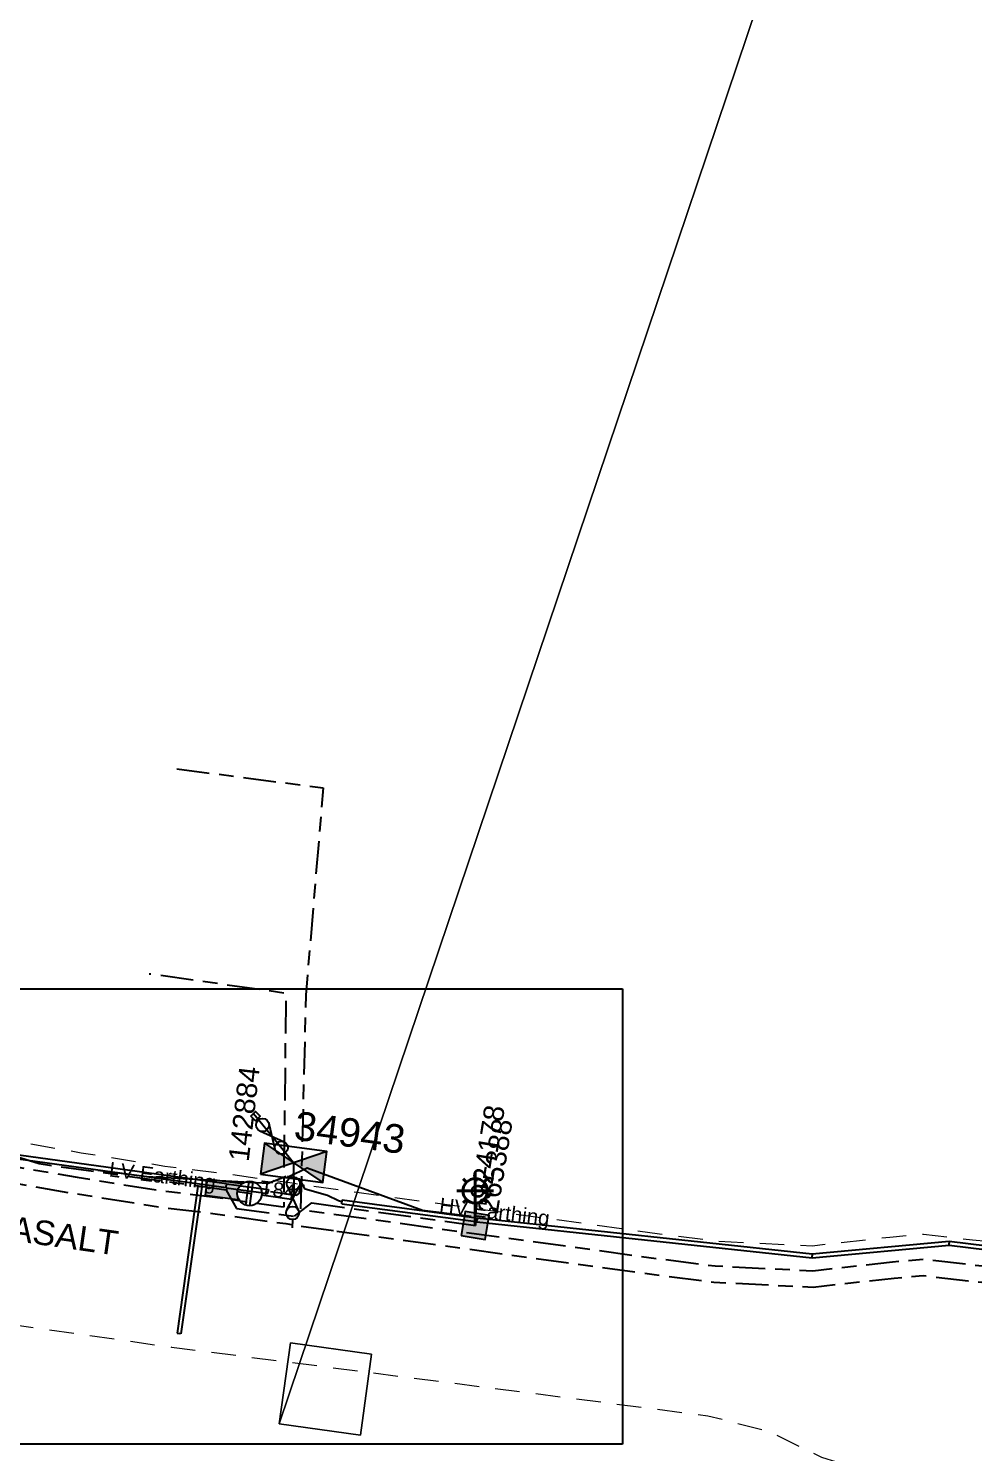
# Model space of a CAD drawing. Header units: metres. Extents: x 302931 to 308644, y 6253878 to 6257414.
# Drawn here: x 307155 to 307270.6, y 6255297.6 to 6255471.7 of the extents above; entities that cross this region are included whole.
import ezdxf
from ezdxf.enums import TextEntityAlignment as Align

# ---------------------------------------------------------------- set-up
doc = ezdxf.new("R2010")
doc.units = ezdxf.units.M
doc.linetypes.add('Cable Exist UG', pattern=[8.2, 4, -1.2, 1.8, -1.2])
doc.linetypes.add('Dash', pattern=[5, 3, -2])
doc.layers.get('0').update_dxf_attribs({"color": 6})
for name, color, linetype in [('_User EARTHING', 7, 'Continuous'), ('_User Miscellaneous3', 7, 'Continuous'), ('Duct_SP_EXT', 7, 'Continuous'), ('Equip_LV_EXT', 7, 'Continuous'), ('Equip_SP_SL_EXT', 7, 'Continuous'), ('Mains_HV_MOD', 3, 'Continuous'), ('Mains_LV_EXT', 7, 'Continuous'), ('Mains_LV_SL_EXT', 7, 'Continuous'), ('Services_SP_EXT', 7, 'Continuous'), ('Sub_SP_EXT', 7, 'Continuous'), ('SupportsUG_SP_LV_EXT', 7, 'Continuous'), ('SupportsUG_SP_LV_SL_EXT', 7, 'Continuous'), ('Trench_SP_EXT', 7, 'Continuous')]:
    doc.layers.add(name, color=color, linetype=linetype)
for name, color, linetype, lineweight in [('Cadastre Developer_SP_EXT', 9, 'Continuous', 5), ('Cadastre Land Parcels_SP_EXT', 9, 'Continuous', 5), ('Cadastre Road Names_SP_HV_LV_SL_EXT', 9, 'Continuous', 5)]:
    doc.layers.add(name, color=color, linetype=linetype, lineweight=lineweight)
doc.styles.add('COLUMN_LABEL', font='arial.ttf')
doc.styles.add('iecARIAL', font='arial.ttf', dxfattribs={"height": 2})
doc.styles.add('POLE_LABEL', font='arial.ttf')
doc.styles.get("Standard").update_dxf_attribs({"font": 'arial.ttf'})
doc.linetypes.add('Cable E UG', pattern='A,6,-0.5,["E",Standard,S=1.7,R=0,X=0.5,Y=-1],-2.9', length=9.4)
picture_1 = doc.add_image_def('image1.jpg', size_in_pixel=(1825, 746))

# ---------------------------------------------------------------- blocks, each defined once
blk = doc.blocks.new('SUB_PADMOUNT_EXT')
for points in [[(0, 0), (-3.84, 1.92), (-3.84, -1.92)], [(0, 0), (3.84, 1.92), (3.84, -1.92)]]:
    blk.add_hatch(color=256).paths.add_polyline_path(points)
for p, q in [((3.84, 1.92), (-3.84, -1.92)), ((-3.84, 1.92), (3.84, -1.92))]:
    blk.add_line(p, q)
blk.add_lwpolyline([(-3.84, -1.92), (3.84, -1.92), (3.84, 1.92), (-3.84, 1.92)], close=True)
for tag, height, flags, p in [('ASSET_NUM', 3.5, 8, (2, 2)), ('STREET_CODE', 0.2, 9, (1.5, 0)), ('CONSTRUCTED_VOLTAGE', 0.2, 9, (1.5, -0.2)), ('OPERATING_VOLTAGE', 0.2, 9, (1.5, -0.6)), ('ORIENTATION', 0.2, 9, (1.5, -0.8)), ('OWNED_BY', 0.2, 9, (1.5, -1)), ('OPERATED_BY', 0.2, 9, (1.5, -1.2)), ('SECONDARY_VOLTAGE', 0.2, 9, (1.5, -1.6)), ('STATE', 0.2, 9, (1.5, -1.8)), ('NO_PHASES', 0.2, 9, (1.5, -0.4)), ('MAINTAINED_BY', 0.2, 9, (1.5, -1.4)), ('SUBSTATION_TYPE', 0.2, 9, (1.5, -2.2)), ('STREETNAME', 0.2, 9, (1.5, -3)), ('SUBURB', 0.2, 9, (1.5, -3.2)), ('PARENT', 0.2, 9, (1.5, -2)), ('USAGE', 0.2, 9, (1.5, -2.4)), ('LEGEND', 0.2, 9, (1.5, -2.6)), ('LOCATION', 0.2, 9, (1.5, -2.8)), ('NOTES', 0.2, 9, (1.5, -3.4)), ('Z', 0.2, 1, (1.5, -3.6))]:
    blk.add_attdef(tag, text='', height=height, dxfattribs=dict(flags=flags)).set_placement(p, align=Align.MIDDLE_LEFT)
blk = doc.blocks.new('COLUMN_EXT')
blk.add_hatch(color=256).paths.add_polyline_path([(-1.49, 1.48), (-1.49, -1.49), (1.48, -1.49), (1.48, 1.48)])
blk.add_lwpolyline([(-1.49, -1.49), (1.48, -1.49), (1.48, 1.48), (-1.49, 1.48)], close=True)
for tag, height, style, flags, p in [('ASSET_NUM', 2.5, 'COLUMN_LABEL', 8, (2, 2)), ('STRUCTURE_PLANT_NUMBER', 0.2, 'POLE_LABEL', 9, (1.81, 0.03)), ('STREET_CODE', 0.2, 'COLUMN_LABEL', 9, (1.81, -0.2))]:
    blk.add_attdef(tag, text='', height=height, dxfattribs=dict(style=style, flags=flags)).set_placement(p, align=Align.MIDDLE_LEFT)
at = {"flags": 9}
for tag, p in [('COLUMN_TYPE', (1.81, -0.4)), ('OWNED_BY', (1.81, -0.6)), ('STATE', (1.81, -0.8)), ('USAGE', (1.81, -1)), ('STREETNAME', (1.81, -1.6)), ('SUBURB', (1.81, -1.8)), ('LEGEND', (1.81, -1.2)), ('LOCATION', (1.81, -1.4)), ('NOTES', (1.81, -2))]:
    blk.add_attdef(tag, text='', height=0.2, dxfattribs=at).set_placement(p, align=Align.MIDDLE_LEFT)
at = {"flags": 1}
blk.add_attdef('Z', (1.81, -2.35), '', height=0.2, dxfattribs=at)
blk = doc.blocks.new('PILLAR_EXT')
blk.add_hatch(color=256).paths.add_polyline_path([(-2.475, 0.99), (-2.475, -0.99), (2.475, -0.99), (2.475, 0.99)])
blk.add_lwpolyline([(-2.475, -0.99), (2.475, -0.99), (2.475, 0.99), (-2.475, 0.99)], close=True)
at = {"style": 'iecARIAL', "flags": 8}
blk.add_attdef('ASSET_NUM', (1.5, 3.5), '', height=2.5, dxfattribs=at)
for tag, p, flags in [('OWNED_BY', (0, -0.2), 9), ('STATE', (0, -0.4), 9), ('SUPPORT_TYPE', (0, -0.6), 9), ('STREETNAME', (0, -1.8), 9), ('USAGE', (0, -0.8), 9), ('LEGEND', (0, -1), 9), ('LOCATION', (0, -1.2), 9), ('NOTES', (0, -1.4), 9), ('PARENT', (0, -1.6), 9), ('SUBURB', (0, -2), 1)]:
    blk.add_attdef(tag, p, '', height=0.2, dxfattribs=dict(flags=flags))
blk = doc.blocks.new('SL_LANTERN_EXT')
at = {"lineweight": 40}
for p, q in [((-1.46, 5.68), (-1.06, 5.28)), ((0, 1.97), (0, 6.47)), ((1.46, 5.68), (1.06, 5.28)), ((-2.25, 4.22), (2.25, 4.22)), ((-1.46, 2.76), (-1.06, 3.16)), ((0, 0), (0, 2.72)), ((1.46, 2.76), (1.06, 3.16))]:
    blk.add_line(p, q, dxfattribs=at)
blk.add_circle((0, 4.22), 1.5, dxfattribs=at)
at = {"style": 'iecARIAL', "flags": 8}
blk.add_attdef('ASSET_NUM', (1.5, 1.5), '', height=2.5, dxfattribs=at)
for tag, p, height, flags in [('OPERATING_VOLTAGE', (0.98, -1.65), 0.2, 9), ('ORIENTATION', (0.98, -1.85), 0.2, 9), ('CONSTRUCTED_VOLTAGE', (0.98, -0.65), 0.2, 9), ('CONTROL_TYPE', (0.98, -0.85), 0.2, 9), ('LANTERN_PURPOSE', (0.98, -1.05), 0.2, 9), ('LANTERN_TYPE', (0.98, -1.25), 0.2, 9), ('NO_PHASES', (0.98, -1.45), 0.2, 9), ('LNUMBER', (2.18, -3.25), 2.5, 8), ('OWNED_BY', (0.98, -2.05), 0.2, 9), ('STATE', (0.98, -2.25), 0.2, 9), ('USAGE', (0.98, -2.45), 0.2, 9), ('CEXIST', (0.98, -2.65), 0.2, 9), ('CNEW', (0.98, -2.85), 0.2, 9), ('CNUMBER', (0.98, -3.05), 0.2, 9), ('CREMOVE', (0.98, -3.25), 0.2, 9), ('CREPLACE', (0.98, -3.45), 0.2, 9), ('LKINGHEIGHT', (0.98, -3.65), 0.2, 9), ('LBRACKET', (0.98, -3.85), 0.2, 9), ('LBRACKETVOCAB', (0.98, -4.05), 0.2, 9), ('LCATEGORY', (0.98, -4.25), 0.2, 9), ('LCHARGE1', (0.98, -4.45), 0.2, 9), ('LCHARGE1PERCENT', (0.98, -4.65), 0.2, 9), ('LCHARGE2', (0.98, -4.85), 0.2, 9), ('LCHARGE2PERCENT', (0.98, -5.05), 0.2, 9), ('LCHARGE3', (0.98, -5.25), 0.2, 9), ('LCHARGE3PERCENT', (0.98, -5.45), 0.2, 9), ('LEXIST', (0.98, -5.65), 0.2, 9), ('LLAMP', (0.98, -5.85), 0.2, 9), ('LLAMPVOCAB', (0.98, -6.05), 0.2, 9), ('LMAST', (0.98, -6.25), 0.2, 9), ('LMASTVOCAB', (0.98, -6.45), 0.2, 9), ('LNEW', (0.98, -6.65), 0.2, 9), ('LANTNUMBER', (0.98, -6.85), 0.2, 9), ('LOUTREACH', (0.98, -7.25), 0.2, 9), ('LOUTREACHVOCAB', (0.98, -7.45), 0.2, 9), ('LRATECODE', (0.98, -7.65), 0.2, 9), ('LREMOVE', (0.98, -7.85), 0.2, 9), ('LREPLACE', (0.98, -8.05), 0.2, 9), ('LTYPE', (0.98, -8.25), 0.2, 9), ('LTYPEVOCAB', (0.98, -8.45), 0.2, 9), ('LEGEND', (0.98, -8.65), 0.2, 9), ('LOCATION', (0.98, -8.85), 0.2, 9), ('STREETNAME', (0.98, -9.25), 0.2, 9), ('SUBURB', (0.98, -9.45), 0.2, 1), ('NOTES', (0.98, -9.05), 0.2, 9)]:
    blk.add_attdef(tag, p, '', height=height, dxfattribs=dict(flags=flags))
blk = doc.blocks.new('CCP_EXT')
at = {"flags": 9}
for tag, p in [('STATE', (0, -1.8)), ('LIFE_SUPPORT', (0, -1.6)), ('NOTES', (0, -2))]:
    blk.add_attdef(tag, text='', height=0.2, dxfattribs=at).set_placement(p, align=Align.MIDDLE_LEFT)
blk.add_wipeout([(0, 0.57), (0.57, 0), (0, -0.57), (-0.57, 0)])
blk.add_lwpolyline([(-0.57, 0), (0, 0.57), (0.57, 0), (0, -0.57), (-0.57, 0)])
at = {"flags": 1}
blk.add_attdef('Z', (0, 0), '', height=0.2, dxfattribs=at)
at = {"flags": 9}
for tag, p in [('CCP_TYPE', (0, 0)), ('CONSTRUCTED_VOLTAGE', (0, -0.2)), ('OPERATING_VOLTAGE', (0, -0.6)), ('ORIENTATION', (0, -0.8)), ('OWNED_BY', (0, -1)), ('NO_PHASES', (0, -0.4)), ('USAGE', (0, -1.2)), ('LEGEND', (0, -1.4))]:
    blk.add_attdef(tag, text='', height=0.2, dxfattribs=at).set_placement(p, align=Align.MIDDLE_LEFT)
blk = doc.blocks.new('LV_UG_DFUSE_CLOSED_EXT')
for points in [[(1, 0), (0, 0)], [(5.04, 0.73), (2.16, -0.72)], [(5.05, -0.71), (2.16, 0.72)], [(6.2, 0.01), (7.2, 0.01)]]:
    blk.add_lwpolyline(points)
for centre in [(1.8, 0), (5.4, 0.01)]:
    blk.add_circle(centre, 0.8)
at = {"flags": 9}
for tag, p in [('ACTUAL_STATUS', (0, 0)), ('CONSTRUCTED_VOLTAGE', (0, -0.2)), ('OPERATING_VOLTAGE', (0, -0.6)), ('ORIENTATION', (0, -0.8)), ('STATE', (0, -1)), ('SWITCH_TYPE', (0, -1.2)), ('NO_PHASES', (0, -0.4)), ('USAGE', (0, -1.4)), ('NOTES', (0, -1.6))]:
    blk.add_attdef(tag, text='', height=0.2, dxfattribs=at).set_placement(p, align=Align.MIDDLE_LEFT)
at = {"flags": 1}
blk.add_attdef('Z', (0, 0), '', height=0.2, dxfattribs=at)
blk = doc.blocks.new('LV_UG_LINKS_CLOSED_EXT')
blk.add_wipeout([(-1.06, 1.06), (-1.18, 0.92), (-1.29, 0.76), (-1.37, 0.59), (-1.43, 0.42), (-1.48, 0.23), (-1.49, 0.05), (-1.49, -0.14), (-1.46, -0.33), (-1.41, -0.51), (-1.33, -0.68), (-1.24, -0.84), (-1.12, -0.99), (-0.99, -1.12), (-0.84, -1.24), (-0.68, -1.33), (-0.51, -1.41), (-0.33, -1.46), (-0.14, -1.49), (0.05, -1.49), (0.23, -1.48), (0.42, -1.43), (0.59, -1.37), (0.76, -1.29), (0.92, -1.18), (1.06, -1.06), (1.18, -0.92), (1.29, -0.76), (1.37, -0.59), (1.43, -0.42), (1.48, -0.23), (1.49, -0.05), (1.49, 0.14), (1.46, 0.33), (1.41, 0.51), (1.33, 0.68), (1.24, 0.84), (1.12, 0.99), (0.99, 1.12), (0.84, 1.24), (0.68, 1.33), (0.51, 1.41), (0.33, 1.46), (0.14, 1.49), (-0.05, 1.49), (-0.23, 1.48), (-0.42, 1.43), (-0.59, 1.37), (-0.76, 1.29), (-0.92, 1.18)])
for p, q in [((-0.25, -1.48), (-0.25, 1.48)), ((0.25, -1.48), (0.25, 1.48))]:
    blk.add_line(p, q)
blk.add_circle((0, 0), 1.5)
at = {"flags": 9}
for tag, p in [('ACTUAL_STATUS', (0, 0)), ('CONSTRUCTED_VOLTAGE', (0, -0.2)), ('OPERATING_VOLTAGE', (0, -0.6)), ('ORIENTATION', (0, -0.8)), ('STATE', (0, -1)), ('SWITCH_TYPE', (0, -1.2)), ('NO_PHASES', (0, -0.4)), ('USAGE', (0, -1.4)), ('NOTES', (0, -1.6))]:
    blk.add_attdef(tag, text='', height=0.2, dxfattribs=at).set_placement(p, align=Align.MIDDLE_LEFT)
at = {"flags": 1}
blk.add_attdef('Z', (0, 0), '', height=0.2, dxfattribs=at)

msp = doc.modelspace()

# ---------------------------------------------------------------- linework, layer by layer
at = {"layer": '_User EARTHING', "linetype": 'Cable E UG'}
for points in [[(307169.45, 6255331.3), (307163.48, 6255332.06)], [(307186.83, 6255331.33), (307189.06, 6255332.4), (307189.06, 6255332.4), (307203.18, 6255327.21)], [(307203.18, 6255327.21), (307209.14, 6255326.47)]]:
    msp.add_lwpolyline(points, dxfattribs=at)
at = {"layer": 'Cadastre Land Parcels_SP_EXT', "linetype": 'Continuous'}
msp.add_lwpolyline([(307273.18, 6255293.26), (307277.26, 6255322.96), (307288.17, 6255321.46), (307288.5, 6255321.41), (307288.83, 6255321.38), (307289.16, 6255321.35), (307289.5, 6255321.33), (307289.83, 6255321.32), (307290.17, 6255321.32), (307290.5, 6255321.32), (307290.83, 6255321.33), (307291.17, 6255321.35), (307291.5, 6255321.38), (307291.83, 6255321.42), (307292.16, 6255321.46), (307359.72, 6255817.44), (307185.65, 6255301.07), (307187.01, 6255310.97), (307196.93, 6255309.6), (307195.57, 6255299.7), (307185.65, 6255301.07), (307359.72, 6255817.44)], dxfattribs=at)
msp.add_lwpolyline([(307196.93, 6255309.6), (307187.01, 6255310.97), (307185.65, 6255301.07), (307195.57, 6255299.7), (307196.93, 6255309.6)], close=True, dxfattribs=at)
at = {"layer": 'Duct_SP_EXT'}
for p, q in [((307179.14, 6255329.95), (307151.33, 6255333.78)), ((307179.2, 6255330.43), (307151.42, 6255334.26)), ((307179.14, 6255329.95), (307179.17, 6255330.19)), ((307179.14, 6255329.95), (307179.17, 6255330.19)), ((307179.2, 6255330.43), (307179.17, 6255330.19)), ((307179.2, 6255330.43), (307179.17, 6255330.19)), ((307175.71, 6255330.13), (307173.16, 6255312.15)), ((307176.18, 6255330.07), (307173.63, 6255312.08)), ((307175.71, 6255330.13), (307175.95, 6255330.1)), ((307176.18, 6255330.07), (307175.95, 6255330.1)), ((307193.35, 6255328.47), (307193.32, 6255328.23)), ((307193.35, 6255328.47), (307209.77, 6255326.27)), ((307193.29, 6255327.99), (307193.32, 6255328.23)), ((307193.29, 6255327.99), (307209.71, 6255325.8)), ((307209.71, 6255325.8), (307209.74, 6255326.03)), ((307209.77, 6255326.27), (307209.74, 6255326.03)), ((307209.82, 6255325.78), (307209.84, 6255326.01)), ((307209.82, 6255325.78), (307250.82, 6255321.38)), ((307209.87, 6255326.25), (307209.84, 6255326.01)), ((307209.87, 6255326.25), (307250.82, 6255321.86)), ((307250.82, 6255321.86), (307267.59, 6255323.42)), ((307267.59, 6255323.42), (307280.36, 6255321.82)), ((307267.59, 6255323.42), (307267.59, 6255323.18)), ((307250.82, 6255321.38), (307267.59, 6255322.94)), ((307250.82, 6255321.86), (307250.82, 6255321.62)), ((307250.82, 6255321.38), (307250.82, 6255321.62)), ((307267.59, 6255322.94), (307267.59, 6255323.18)), ((307267.59, 6255322.94), (307280.3, 6255321.35)), ((307173.16, 6255312.15), (307173.4, 6255312.12)), ((307173.63, 6255312.08), (307173.4, 6255312.12))]:
    msp.add_line(p, q, dxfattribs=at)
at = {"layer": 'Mains_HV_MOD', "linetype": 'Cable Exist UG', "flags": 128}
msp.add_lwpolyline([(307192.69, 6255324.65), (307231.49, 6255319.33), (307238.79, 6255318.4), (307250.95, 6255317.8), (307260.83, 6255318.9), (307264.38, 6255319.22), (307269.91, 6255318.57), (307276.62, 6255317.94), (307289.27, 6255316.2)], dxfattribs=at)
at = {"layer": 'Mains_LV_SL_EXT', "linetype": 'Cable Exist UG'}
msp.add_lwpolyline([(307179.18, 6255329.65), (307156.29, 6255332.85), (307152.13, 6255334.18), (307146.59, 6255337.54), (307142.22, 6255341.68)], dxfattribs=at)
at = {"layer": 'Trench_SP_EXT', "linetype": 'Cable Exist UG'}
for points in [[(307184.58, 6255329.47), (307187.81, 6255329.02), (307188.13, 6255329.28), (307188.27, 6255330.79)], [(307193.32, 6255328.23), (307192.91, 6255328.36), (307191.55, 6255328.98), (307188.83, 6255329.79), (307188.17, 6255330.99), (307186.68, 6255331.33)]]:
    msp.add_lwpolyline(points, dxfattribs=at)

# ---------------------------------------------------------------- block references
at = {"layer": 'Equip_LV_EXT', "rotation": 268.4305016654701}
msp.add_blockref('LV_UG_DFUSE_CLOSED_EXT', (307187.42, 6255332.26), dxfattribs=at)
at = {"layer": 'Equip_SP_SL_EXT'}
ref = msp.add_blockref('SL_LANTERN_EXT', (307209.62, 6255325.34), dxfattribs=at)
ref.add_attrib('ASSET_NUM', '265388', dxfattribs={"layer": '0', "height": 2.5, "rotation": 80.8664, "style": 'iecARIAL'}).set_placement((307211.12, 6255326.84), align=Align.MIDDLE_LEFT)
at = {"layer": 'Sub_SP_EXT'}
ref = msp.add_blockref('SUB_PADMOUNT_EXT', (307187.41, 6255333), dxfattribs=dict(at, rotation=352.3792526608272))
ref.add_attrib('ASSET_NUM', '34943', dxfattribs={"layer": '0', "height": 3.5, "rotation": 352.3793}).set_placement((307187.55, 6255337.6), align=Align.MIDDLE_LEFT)
at = {"layer": 'SupportsUG_SP_LV_EXT'}
ref = msp.add_blockref('PILLAR_EXT', (307179.17, 6255329.7), dxfattribs=dict(at, rotation=352.5380850730152))
ref.add_attrib('ASSET_NUM', '142884', dxfattribs={"layer": '0', "height": 2.5, "rotation": 83.289, "style": 'iecARIAL'}).set_placement((307180.67, 6255333.2), align=Align.MIDDLE_LEFT)
at = {"layer": 'SupportsUG_SP_LV_SL_EXT'}
ref = msp.add_blockref('COLUMN_EXT', (307209.62, 6255325.34), dxfattribs=dict(at, rotation=350.8664157931323))
ref.add_attrib('ASSET_NUM', '924178', dxfattribs={"layer": '0', "height": 2.5, "rotation": 80.8664, "style": 'COLUMN_LABEL'}).set_placement((307210.18, 6255328.51), align=Align.MIDDLE_LEFT)

# ---------------------------------------------------------------- texts
at = {"layer": '_User EARTHING'}
for s, rotation, p in [('LV Earthing', 352.706, (307164.76, 6255331.34)), ('HV Earthing', 353.0023, (307205.15, 6255326.96))]:
    msp.add_text(s, height=1.8, rotation=rotation, dxfattribs=at).set_placement(p)

# ---------------------------------------------------------------- pictures from other files: only their frames are drawn
at = {"layer": '_User Miscellaneous3'}
image = msp.add_image(picture_1, insert=(307091.4, 6255298.59), size_in_units=(136.23, 55.69), dxfattribs=dict(at, fade=50))
image.dxf.flags = 7

# ---------------------------------------------------------------- next in the draw order: block references
at = {"layer": 'Services_SP_EXT'}
msp.add_blockref('CCP_EXT', (307182.74, 6255338.7), dxfattribs=at)

# ---------------------------------------------------------------- next in the draw order: linework, layer by layer
at = {"layer": 'Cadastre Developer_SP_EXT', "linetype": 'Dash', "flags": 128}
msp.add_lwpolyline([(307273.18, 6255293.24), (307277.26, 6255322.96), (307270.43, 6255323.54), (307264.45, 6255324.25), (307260.33, 6255323.88), (307250.8, 6255322.81), (307239.23, 6255323.38), (307232.14, 6255324.29), (307188.67, 6255330.25), (307188.67, 6255330.25), (307187.22, 6255330.5), (307178.17, 6255331.76), (307171.67, 6255332.56), (307161.41, 6255334.19), (307149.23, 6255336.3), (307145.41, 6255338.61), (307141.2, 6255342.6), (307135.55, 6255347.79), (307129.68, 6255349.83), (307123.55, 6255350.48), (307115.22, 6255348.79), (307111.48, 6255346.25), (307107.27, 6255343.25), (307103.88, 6255339.13), (307100.9, 6255332.82), (307100.25, 6255326.91), (307101.49, 6255319.95), (307103.4, 6255315.65), (307107.02, 6255310.29), (307108.57, 6255302.08), (307108.47, 6255299.43), (307099.78, 6255234.62), (307098.81, 6255227.74), (307091.57, 6255171.98), (307089.03, 6255153.64), (307079.02, 6255079.3), (307074.91, 6255050.45), (307071.05, 6255020.4), (307069.97, 6255010.27), (307070.57, 6255000.85), (307072.38, 6254991.2), (307075.76, 6254981.66), (307080.22, 6254972.97), (307085.78, 6254965.13), (307093.14, 6254957.4), (307096.28, 6254954.27), (307102.79, 6254949.68), (307117.58, 6254939.12), (307155.38, 6254911.73), (307157.06, 6254910.66), (307157.06, 6254910.66), (307171.64, 6254929.13), (307170.23, 6254930.16), (307168.02, 6254931.75), (307141.05, 6254949.86), (307126.63, 6254959.28), (307116.01, 6254966.52), (307106.71, 6254973.4), (307100.68, 6254980.4), (307095.97, 6254988.36), (307092.11, 6254999.34), (307091.75, 6255011.65), (307092.59, 6255019.14), (307096.46, 6255047.98), (307104.66, 6255107.36), (307112.87, 6255169.27), (307121.08, 6255232.27), (307130.01, 6255297.32), (307130.73, 6255301.42), (307132.78, 6255306.25), (307136.89, 6255310.35), (307139.78, 6255312.28), (307143.89, 6255313.49), (307152.7, 6255313.25), (307172.49, 6255310.47), (307238.08, 6255302.08), (307245.56, 6255300.15), (307251.96, 6255297.01), (307260.04, 6255294.55), (307273.18, 6255293.24)], close=True, dxfattribs=at)
at = {"layer": 'Services_SP_EXT'}
msp.add_lwpolyline([(307187.41, 6255333), (307182.74, 6255338.7)], dxfattribs=at)

# ---------------------------------------------------------------- next in the draw order: block references
at = {"layer": 'Equip_LV_EXT', "rotation": 129.355413965148}
msp.add_blockref('LV_UG_DFUSE_CLOSED_EXT', (307187.05, 6255333.45), dxfattribs=at)

# ---------------------------------------------------------------- next in the draw order: block references
at = {"layer": 'Equip_LV_EXT', "rotation": 352.1759084369087}
msp.add_blockref('LV_UG_LINKS_CLOSED_EXT', (307182.02, 6255329.25), dxfattribs=at)

# ---------------------------------------------------------------- next in the draw order: linework, layer by layer
at = {"layer": '_User EARTHING', "linetype": 'Cable E UG'}
msp.add_lwpolyline([(307186.5, 6255331.33), (307184.29, 6255330.46), (307184.29, 6255330.46), (307169.45, 6255331.3)], dxfattribs=at)
at = {"layer": 'Duct_SP_EXT'}
for p, q in [((307179.2, 6255330.43), (307184.34, 6255329.72)), ((307179.14, 6255329.95), (307184.27, 6255329.25)), ((307184.27, 6255329.25), (307184.31, 6255329.48)), ((307184.34, 6255329.72), (307184.31, 6255329.48))]:
    msp.add_line(p, q, dxfattribs=at)
at = {"layer": 'Mains_HV_MOD', "linetype": 'Cable Exist UG', "flags": 128}
for points in [[(307173.13, 6255381.16), (307191.02, 6255378.84), (307188.9, 6255353.48), (307188.26, 6255327.27), (307231.75, 6255321.31), (307238.97, 6255320.39), (307250.89, 6255319.8), (307260.63, 6255320.89), (307264.41, 6255321.23), (307270.12, 6255320.56), (307276.85, 6255319.93), (307276.85, 6255319.93), (307288.77, 6255318.34), (307293.05, 6255318.54), (307297.99, 6255320.2), (307302.32, 6255323.39), (307305.34, 6255328.33), (307306.45, 6255332.58), (307325.82, 6255330.38), (307325.82, 6255330.38), (307329.42, 6255356.9)], [(307114.65, 6255344.77), (307116.41, 6255345.97), (307123.69, 6255347.45), (307129.02, 6255346.88), (307133.98, 6255345.16), (307139.16, 6255340.41), (307143.58, 6255336.21), (307148.17, 6255333.44), (307160.92, 6255331.23), (307171.25, 6255329.59), (307177.78, 6255328.79), (307185.84, 6255327.67), (307186.26, 6255327.6), (307186.26, 6255331.32), (307186.49, 6255353.71), (307169.76, 6255356.07)], [(307119.69, 6255344.59), (307123.79, 6255345.43), (307128.58, 6255344.91), (307132.93, 6255343.4), (307137.79, 6255338.94), (307142.36, 6255334.61), (307147.45, 6255331.53), (307160.59, 6255329.25), (307170.97, 6255327.6), (307177.52, 6255326.81), (307186.44, 6255325.56), (307187.89, 6255325.31), (307192.69, 6255324.65)]]:
    msp.add_lwpolyline(points, dxfattribs=at)
at = {"layer": 'Mains_LV_EXT', "linetype": 'Cable Exist UG'}
msp.add_lwpolyline([(307187.41, 6255333), (307187.43, 6255328.47), (307187.43, 6255328.47), (307179.18, 6255329.65)], dxfattribs=at)
at = {"layer": 'Mains_LV_SL_EXT', "linetype": 'Cable Exist UG'}
msp.add_lwpolyline([(307179.18, 6255329.65), (307180.44, 6255327.4), (307180.44, 6255327.4), (307187.53, 6255326.47), (307189.65, 6255328.09), (307189.65, 6255328.09), (307209.65, 6255325.33)], dxfattribs=at)

# ---------------------------------------------------------------- next in the draw order: texts
at = {"layer": 'Cadastre Road Names_SP_HV_LV_SL_EXT', "color": 7}
msp.add_text('BASALT                                                                                                   ROAD', height=3, rotation=351.8111, dxfattribs=at).set_placement((307149.8, 6255323.94))
at = {"layer": 'Mains_LV_EXT'}
msp.add_text('T84', height=1.8, rotation=352.9351, dxfattribs=at).set_placement((307183.22, 6255329.07))

doc.saveas('drawing.dxf')
